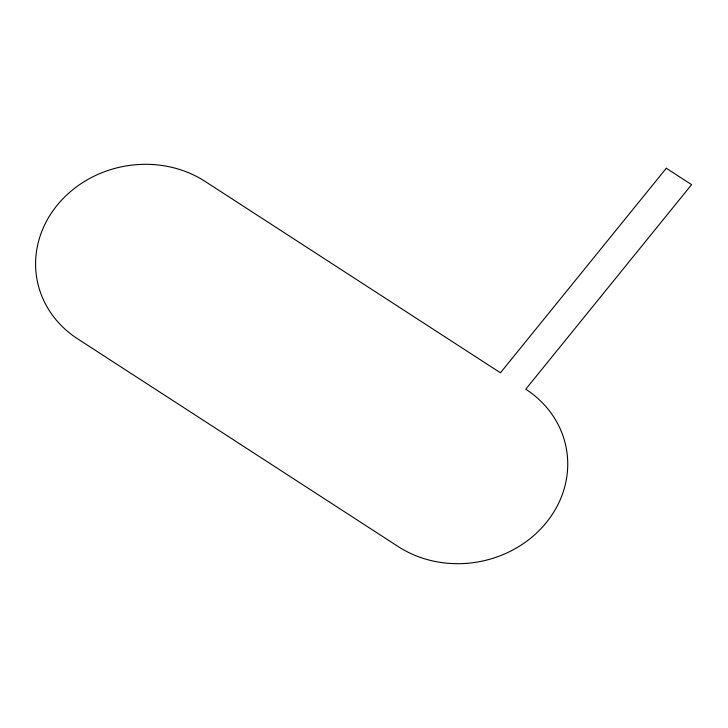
<?xml version="1.0" encoding="UTF-8"?>
<svg xmlns="http://www.w3.org/2000/svg" width="728" height="728" viewBox="0 0 728 728"><rect width="100%" height="100%" fill="white"/><g stroke="black" fill="none" stroke-linecap="round" stroke-linejoin="round"><path stroke-width="1.09" d="M666.293 168.241L500.445 372.8L205.15 181.436A106.142 95.395 -11 0 0 56.993 205.442A106.142 95.395 -11 0 0 77.578 338.793L398.18 546.564A106.142 95.395 -11 0 0 546.337 522.558A106.142 95.395 -11 0 0 525.753 389.207L691.6 184.639L666.293 168.241"/></g></svg>
